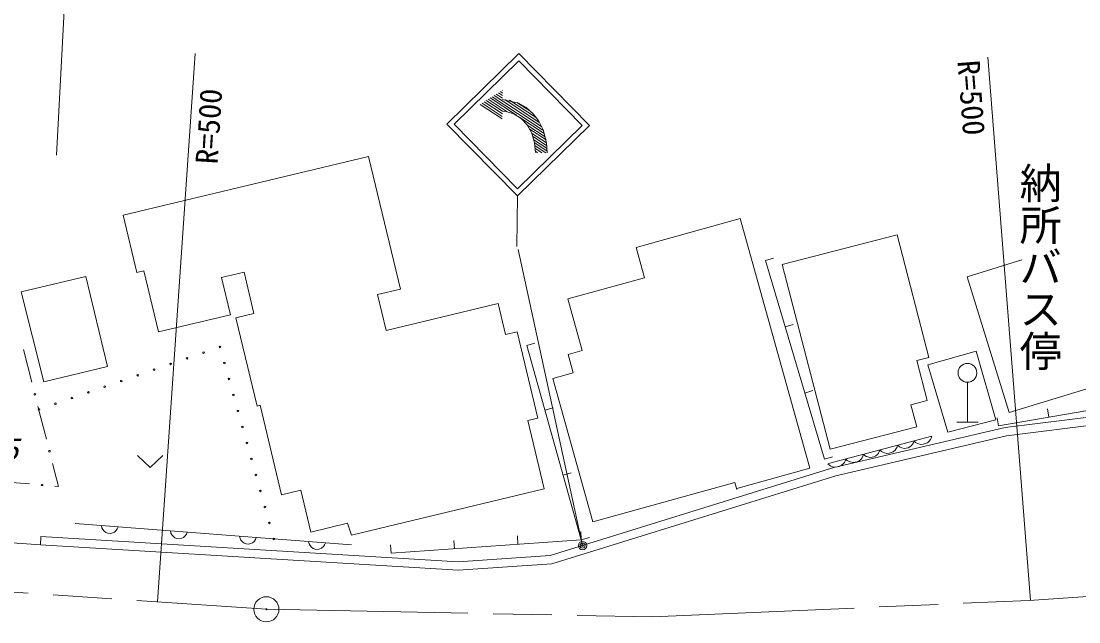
# Model space of a CAD drawing. Units: millimetres, scale not verified. Extents: x 40000 to 680000, y 20000 to 380000.
# Drawn here: x 148695 to 211667, y 279923 to 315711 of the extents above; entities that cross this region are included whole.
import ezdxf
from ezdxf.enums import TextEntityAlignment as Align

# ---------------------------------------------------------------- set-up
doc = ezdxf.new("R2010")
doc.units = ezdxf.units.MM
doc.header["$LTSCALE"] = 1000
doc.linetypes.add('CHAIN', pattern=[18.5, 12, -1.5, 3.5, -1.5])
for name, color, linetype, lineweight in [('M-BGD', 7, 'Continuous', 13), ('M-BMK', 2, 'CHAIN', 13), ('M-BMK-SRVR', 3, 'Continuous', 13), ('M-STR-HTXT', 7, 'Continuous', 13), ('M-STR-STRC', 7, 'Continuous', 13)]:
    doc.layers.add(name, color=color, linetype=linetype, lineweight=lineweight)
doc.styles.add('@ＭＳ ゴシック', font='')
doc.styles.add('ＭＳ ゴシック', font='')
doc.styles.get('@ＭＳ ゴシック').set_extended_font_data('@MS Gothic')
doc.styles.get('ＭＳ ゴシック').set_extended_font_data('MS Gothic')

msp = doc.modelspace()

# ---------------------------------------------------------------- linework, layer by layer
at = {"layer": 'M-BGD'}
for p, q in [((169384, 307647), (154762, 304142)), ((171277, 299752), (169384, 307647)), ((154762, 304142), (155581, 300728)), ((191511, 303953), (185303, 302229)), ((195643, 289075), (191511, 303953)), ((200844, 302981), (193998, 301204)), ((202740, 295677), (200844, 302981)), ((185303, 302229), (185804, 300428)), ((193006, 301453), (193485, 301596)), ((193006, 301453), (196516, 289606)), ((193998, 301204), (196852, 290208)), ((208275, 301484), (205016, 300481)), ((152555, 300505), (148701, 299583)), ((153841, 295131), (152555, 300505)), ((155581, 300728), (156003, 300829)), ((156003, 300829), (156874, 297193)), ((160629, 300432), (161966, 300752)), ((161159, 298221), (160629, 300432)), ((161966, 300752), (162557, 298286)), ((185804, 300428), (181239, 299160)), ((205016, 300481), (207523, 292395)), ((169912, 299425), (171277, 299752)), ((148701, 299583), (150048, 294223)), ((170426, 297285), (169912, 299425)), ((181239, 299160), (182091, 296092)), ((177097, 298885), (170426, 297285)), ((177538, 297046), (177097, 298885)), ((156874, 297193), (161159, 298221)), ((162557, 298286), (161480, 298028)), ((161480, 298028), (162738, 292779)), ((194176, 297504), (194655, 297646)), ((178223, 297210), (177538, 297046)), ((179458, 292060), (178223, 297210)), ((149324, 294204), (148825, 296141)), ((178801, 296394), (179282, 296529)), ((178801, 296394), (182046, 284807)), ((182091, 296092), (181254, 295859)), ((205558, 296045), (202669, 295243)), ((206721, 291953), (205558, 296045)), ((181254, 295859), (181558, 294763)), ((202013, 295488), (202740, 295677)), ((202632, 293106), (202013, 295488)), ((150048, 294223), (153841, 295131)), ((181558, 294763), (180359, 294430)), ((202669, 295243), (203873, 291231)), ((180359, 294430), (182733, 285882)), ((205034, 294199), (205034, 291819)), ((207523, 292395), (213290, 294150)), ((195346, 293555), (195826, 293697)), ((162738, 292779), (162920, 292823)), ((162920, 292823), (164198, 287492)), ((201669, 292856), (202632, 293106)), ((202012, 291534), (201669, 292856)), ((207274, 291502), (218300, 292873)), ((150195, 290814), (149697, 292751)), ((179882, 292531), (180364, 292666)), ((206882, 291592), (212899, 292635)), ((207363, 291009), (218336, 292374)), ((209890, 292113), (209805, 292606)), ((178861, 291916), (179458, 292060)), ((179837, 287844), (178861, 291916)), ((203873, 291231), (206721, 291953)), ((204404, 291819), (205664, 291819)), ((206882, 291592), (206796, 292085)), ((196767, 289356), (202910, 290985)), ((196852, 290208), (202012, 291534)), ((197076, 289110), (207274, 291502)), ((197208, 288627), (207363, 291009)), ((202874, 290862), (202910, 290985)), ((200798, 290243), (200845, 290324)), ((200845, 290324), (200880, 290447)), ((200880, 290447), (200964, 290366)), ((200964, 290366), (201037, 290323)), ((201037, 290323), (201130, 290285)), ((201498, 290300), (201609, 290351)), ((201609, 290351), (201710, 290439)), ((201710, 290439), (201772, 290518)), ((201772, 290518), (201814, 290591)), ((201814, 290591), (201847, 290703)), ((201847, 290703), (201939, 290614)), ((201939, 290614), (202019, 290567)), ((202019, 290567), (202121, 290526)), ((202121, 290526), (202266, 290496)), ((202266, 290496), (202399, 290508)), ((202399, 290508), (202527, 290542)), ((202527, 290542), (202649, 290597)), ((202649, 290597), (202759, 290695)), ((202759, 290695), (202827, 290781)), ((202827, 290781), (202874, 290862)), ((155621, 289841), (156371, 289121)), ((156371, 289121), (157121, 289841)), ((196516, 289606), (196996, 289748)), ((198700, 289618), (198768, 289704)), ((198768, 289704), (198815, 289785)), ((198815, 289785), (198850, 289908)), ((198850, 289908), (198934, 289827)), ((198934, 289827), (199007, 289784)), ((199007, 289784), (199100, 289747)), ((199100, 289747), (199231, 289720)), ((199231, 289720), (199353, 289731)), ((199353, 289731), (199469, 289762)), ((199469, 289762), (199579, 289812)), ((199579, 289812), (199680, 289901)), ((199680, 289901), (199742, 289979)), ((199742, 289979), (199785, 290053)), ((199785, 290053), (199817, 290165)), ((199817, 290165), (199909, 290075)), ((199909, 290075), (199990, 290029)), ((199990, 290029), (200092, 289987)), ((200092, 289987), (200236, 289957)), ((200236, 289957), (200369, 289970)), ((200369, 289970), (200497, 290004)), ((200497, 290004), (200619, 290059)), ((200619, 290059), (200730, 290157)), ((200730, 290157), (200798, 290243)), ((201130, 290285), (201261, 290258)), ((201261, 290258), (201382, 290270)), ((201382, 290270), (201498, 290300)), ((150921, 287993), (150569, 289362)), ((180193, 283869), (197076, 289110)), ((191308, 287871), (195643, 289075)), ((196724, 289344), (196816, 289255)), ((196816, 289255), (196897, 289208)), ((196897, 289208), (196999, 289167)), ((196999, 289167), (197143, 289137)), ((197143, 289137), (197276, 289149)), ((197276, 289149), (197404, 289183)), ((197404, 289183), (197526, 289238)), ((197526, 289238), (197637, 289336)), ((197637, 289336), (197705, 289422)), ((197705, 289422), (197752, 289503)), ((197752, 289503), (197787, 289626)), ((197787, 289626), (197879, 289537)), ((197879, 289537), (197960, 289490)), ((197960, 289490), (198062, 289449)), ((198062, 289449), (198206, 289419)), ((198206, 289419), (198340, 289431)), ((198340, 289431), (198467, 289465)), ((198467, 289465), (198589, 289520)), ((198589, 289520), (198700, 289618)), ((180285, 283374), (197208, 288627)), ((180964, 288669), (181446, 288804)), ((147203, 288304), (149196, 288137)), ((150691, 288012), (150921, 287993)), ((168363, 285093), (179837, 287844)), ((182733, 285882), (191190, 288232)), ((191190, 288232), (191308, 287808)), ((164198, 287492), (165349, 287768)), ((165349, 287768), (165946, 285276)), ((149845, 284509), (134267, 285568)), ((151912, 285776), (168366, 284502)), ((153470, 285655), (153501, 285532)), ((153501, 285532), (153553, 285428)), ((153553, 285428), (153645, 285321)), ((153645, 285321), (153740, 285253)), ((154139, 285222), (154243, 285274)), ((154243, 285274), (154351, 285366)), ((154351, 285366), (154418, 285461)), ((154418, 285461), (154467, 285578)), ((157584, 285337), (157615, 285214)), ((165946, 285276), (168127, 285799)), ((168127, 285799), (168363, 285093)), ((182046, 284807), (182011, 285306)), ((149876, 285009), (149845, 284509)), ((149876, 285009), (174705, 283499)), ((153740, 285253), (153857, 285204)), ((153857, 285204), (154016, 285192)), ((154016, 285192), (154139, 285222)), ((157615, 285214), (157667, 285110)), ((157667, 285110), (157759, 285002)), ((157759, 285002), (157854, 284935)), ((157854, 284935), (157970, 284886)), ((157970, 284886), (158130, 284873)), ((158130, 284873), (158252, 284904)), ((158252, 284904), (158357, 284956)), ((158357, 284956), (158464, 285048)), ((158464, 285048), (158532, 285143)), ((158532, 285143), (158581, 285260)), ((161697, 285019), (161728, 284896)), ((161728, 284896), (161780, 284791)), ((161780, 284791), (161872, 284684)), ((161872, 284684), (161967, 284617)), ((162366, 284586), (162470, 284638)), ((162470, 284638), (162578, 284730)), ((162578, 284730), (162645, 284825)), ((162645, 284825), (162694, 284941)), ((165811, 284700), (165842, 284577)), ((170727, 284008), (182046, 284807)), ((174500, 284274), (174465, 284773)), ((178273, 284540), (178238, 285039)), ((182046, 284807), (182527, 284942)), ((149845, 284509), (174706, 282998)), ((161967, 284617), (162084, 284567)), ((162084, 284567), (162243, 284555)), ((162243, 284555), (162366, 284586)), ((165842, 284577), (165894, 284473)), ((165894, 284473), (165986, 284366)), ((165986, 284366), (166081, 284298)), ((166081, 284298), (166197, 284249)), ((166197, 284249), (166357, 284237)), ((166357, 284237), (166480, 284267)), ((166480, 284267), (166584, 284319)), ((166584, 284319), (166691, 284411)), ((166691, 284411), (166759, 284507)), ((166759, 284507), (166808, 284623)), ((170727, 284008), (170692, 284506)), ((174705, 283499), (180193, 283869)), ((174706, 282998), (180285, 283374))]:
    msp.add_line(p, q, dxfattribs=at)
for centre, radius in [((159552, 295963), 50), ((160531, 296302), 50), ((158572, 295625), 50), ((160799, 295348), 50), ((156613, 294948), 50), ((157593, 295287), 50), ((205034, 294759), 560), ((154654, 294272), 50), ((155634, 294610), 50), ((161066, 294395), 50), ((149510, 293478), 50), ((152696, 293595), 50), ((153675, 293933), 50), ((161334, 293441), 50), ((150737, 292918), 50), ((151716, 293257), 50), ((149757, 292580), 50), ((161601, 292488), 50), ((161869, 291534), 50), ((162136, 290581), 50), ((150382, 290088), 50), ((162404, 289628), 50), ((162671, 288674), 50), ((149943, 288075), 50), ((162939, 287721), 50), ((163207, 286767), 50), ((163474, 285814), 50), ((163742, 284860), 50)]:
    msp.add_circle(centre, radius, dxfattribs=at)
at = {"layer": 'M-BMK'}
for p, q in [((63302, 287423), (163295, 280673)), ((208703, 281199), (234046, 282913)), ((186299, 280219), (208703, 281199)), ((163295, 280673), (186299, 280219))]:
    msp.add_line(p, q, dxfattribs=at)
at = {"layer": 'M-BMK-SRVR'}
for radius in [750, 30]:
    msp.add_circle((163295, 280673), radius, dxfattribs=at)
at = {"layer": 'M-STR-HTXT'}
for p, q in [((152552, 340926), (150795, 307734)), ((159062, 313792), (156805, 281111)), ((206251, 313573), (208780, 281204))]:
    msp.add_line(p, q, dxfattribs=at)
at = {"layer": 'M-STR-STRC'}
for p, q in [((178333, 313779), (174045, 309582)), ((182530, 309492), (178333, 313779)), ((174469, 309578), (178328, 313355)), ((178328, 313355), (182106, 309496)), ((178184, 310105), (176621, 311134)), ((179761, 309223), (176742, 311209)), ((179672, 309437), (176863, 311285)), ((177354, 311118), (176984, 311361)), ((177356, 311272), (177105, 311437)), ((177358, 311427), (177226, 311513)), ((177359, 311582), (177347, 311589)), ((177341, 309882), (176016, 310754)), ((177343, 310036), (176137, 310830)), ((177344, 310191), (176258, 310906)), ((177346, 310345), (176379, 310982)), ((177636, 310310), (176500, 311058)), ((179538, 309681), (177482, 311034)), ((179371, 309947), (177779, 310994)), ((179037, 310322), (178214, 310864)), ((179841, 309015), (178378, 309977)), ((174045, 309582), (178242, 305295)), ((178247, 305719), (174469, 309578)), ((178242, 305295), (182530, 309492)), ((182106, 309496), (178247, 305719)), ((179902, 308819), (178804, 309541)), ((179943, 308637), (178976, 309273)), ((179977, 308458), (179087, 309044)), ((180000, 308287), (179172, 308833)), ((180019, 308120), (179224, 308643)), ((180019, 307964), (179271, 308456)), ((179926, 307870), (179297, 308283)), ((179686, 307872), (179314, 308117)), ((179445, 307875), (179318, 307959)), ((178211, 302295), (178242, 305295)), ((178277, 302107), (182120, 284467))]:
    msp.add_line(p, q, dxfattribs=at)
for points in [[(180020, 307869), (179977, 308465), (179772, 309226), (179514, 309742), (179176, 310192), (178771, 310559), (178314, 310830), (177354, 311047)], [(179320, 307876), (179267, 308471), (179097, 309031), (178822, 309524), (178456, 309920), (178023, 310195), (177548, 310332), (177346, 310347)]]:
    msp.add_lwpolyline(points, dxfattribs=at)
for radius in [250, 250, 150, 150, 50, 50]:
    msp.add_circle((182120, 284467), radius, dxfattribs=at)

# ---------------------------------------------------------------- texts
at = {"layer": 'M-BGD', "style": '@ＭＳ ゴシック'}
msp.add_text('納所バス停', height=1833, rotation=270, dxfattribs=at).set_placement((207893, 307329), align=Align.BOTTOM_LEFT)
at = {"layer": 'M-BGD', "style": 'ＭＳ ゴシック', "oblique": 15}
msp.add_text('10.5', height=1320, dxfattribs=at).set_placement((144932, 289158), align=Align.BOTTOM_LEFT)
at = {"layer": 'M-STR-HTXT', "style": 'ＭＳ ゴシック'}
for rotation, p in [(274.4, (204046, 313305)), (86.5, (160785, 307139))]:
    msp.add_text('R=500', height=1320, rotation=rotation, dxfattribs=at).set_placement(p, align=Align.BOTTOM_LEFT)

doc.saveas('drawing.dxf')
